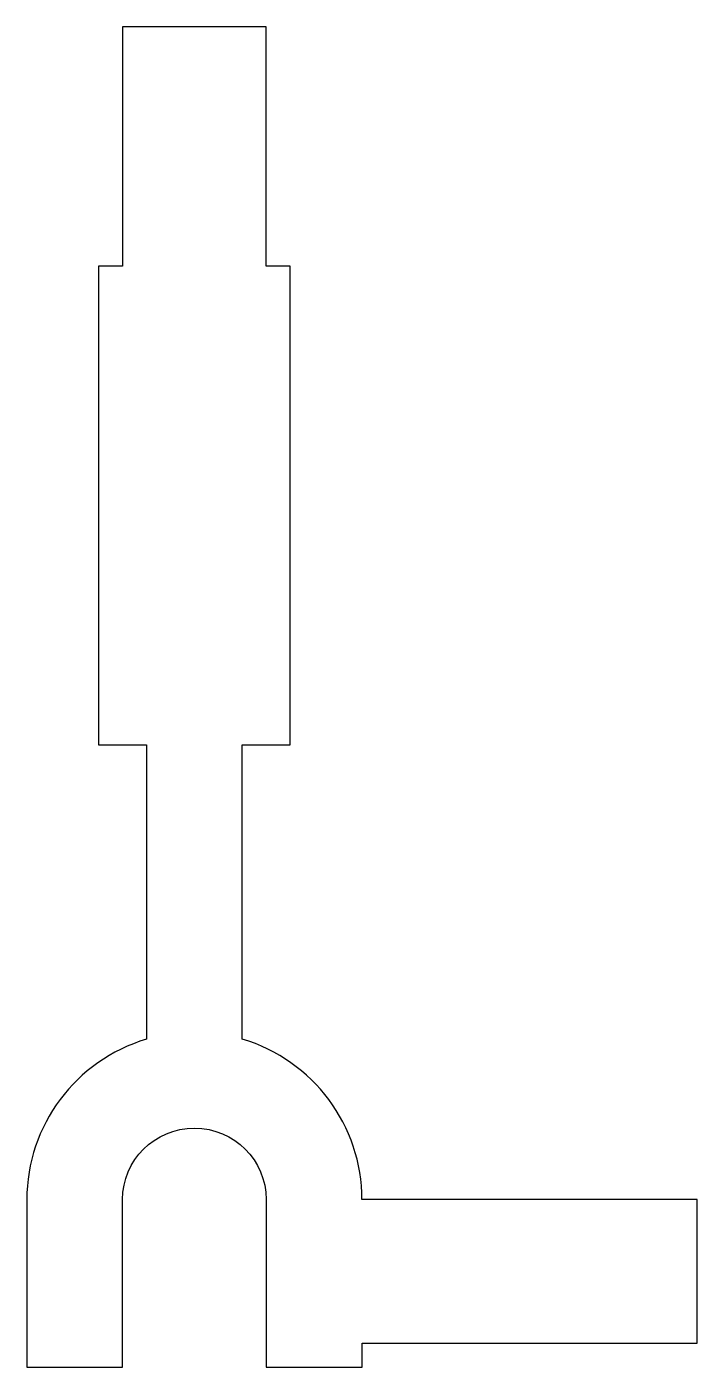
# Model space of a CAD drawing. Extents: x 0 to 14, y 0 to 28.
import ezdxf

# ---------------------------------------------------------------- set-up
doc = ezdxf.new("R2010")
doc.units = 0
doc.layers.add('Layer_1', color=7, linetype='CONTINUOUS')

msp = doc.modelspace()

# ---------------------------------------------------------------- linework, layer by layer
at = {"layer": 'Layer_1', "color": 7}
for p, q in [((2.000374, 28.000086), (2.000374, 23.000012)), ((4.99995, 27.999178), (2.000374, 28.000086)), ((5.000515, 22.999103), (4.99995, 27.999178)), ((2.000374, 23.000012), (1.500423, 23.000012)), ((1.500423, 23.000012), (1.500423, 12.999862)), ((5.500466, 22.999103), (5.000515, 22.999103)), ((5.500466, 12.998959), (5.500466, 22.999103)), ((1.500423, 12.999862), (2.500878, 12.999862)), ((2.500878, 12.999862), (2.500314, 6.851595)), ((4.500561, 6.852357), (4.500561, 12.998959)), ((4.500561, 12.998959), (5.500466, 12.998959)), ((0, 3.50077), (0.000564, 0.000001)), ((2.000374, 0.000001), (1.99981, 3.50077)), ((4.999524, 3.50077), (5.000653, 0.000001)), ((14.000881, 3.499867), (7.000322, 3.499867)), ((14.000881, 0.499873), (14.000881, 3.499867)), ((7.00046, 0.000001), (7.000742, 0.499873)), ((7.000742, 0.499873), (14.000881, 0.499873)), ((0.000564, 0.000001), (2.000374, 0.000001)), ((5.000653, 0.000001), (7.00046, 0.000001))]:
    msp.add_line(p, q, dxfattribs=at)
for points in [[(2.500314, 6.851595), (1.018032, 6.409832), (0.001411, 5.047489), (0, 3.50077)], [(7.000322, 3.499867), (6.999757, 5.047038), (5.983213, 6.410199), (4.500561, 6.852357)], [(1.99981, 3.50077), (2.000092, 4.324803), (2.665504, 4.994036), (3.501319, 4.992908)], [(3.501319, 4.992908), (4.337137, 4.992908), (4.999242, 4.323081), (4.999524, 3.50077)]]:
    msp.add_open_spline(points, degree=3, dxfattribs=at)

doc.saveas('drawing.dxf')
